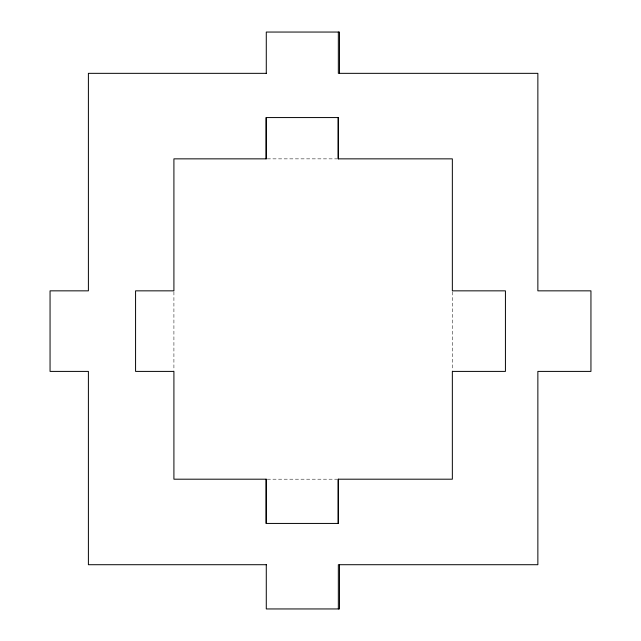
<?xml version="1.0" encoding="UTF-8"?>
<svg xmlns="http://www.w3.org/2000/svg" width="641" height="641" viewBox="0 0 641 641"><rect width="100%" height="100%" fill="white"/><g stroke="black" fill="none" stroke-linecap="round" stroke-linejoin="round"><path stroke-width="0.48" stroke-dasharray="3.21 2.4" d="M267.281 158.856L337.334 158.856M267.281 479.196L337.334 479.196M452.346 291.839L452.346 370.41M173.911 291.839L173.911 370.41"/><path stroke-width="0.96" d="M266.448 73.338L88.394 73.338L88.394 290.846L50.054 290.846L50.054 371.403L88.394 371.403L88.394 564.713L266.448 564.713M339.506 73.338L339.506 32.05L266.279 32.05L266.279 73.338M339.506 564.713L339.506 608.95L266.279 608.95L266.279 564.713M338.336 32.05L338.336 73.338L537.863 73.338L537.863 290.846L590.946 290.846L590.946 371.403L537.863 371.403L537.863 564.713L338.336 564.713L338.336 608.95M338.336 158.856L338.336 117.567L266.087 117.567L266.087 158.856M338.336 479.196L338.336 523.433L266.087 523.433L266.087 479.196M338.152 117.567L338.152 158.856L452.346 158.856L452.346 290.846L505.428 290.846L505.428 371.403L452.346 371.403L452.346 479.196L338.152 479.196L338.152 523.433M266.279 117.567L266.279 158.856L173.911 158.856L173.911 290.846L135.571 290.846L135.571 371.403L173.911 371.403L173.911 479.196L266.279 479.196L266.279 523.433"/></g></svg>
